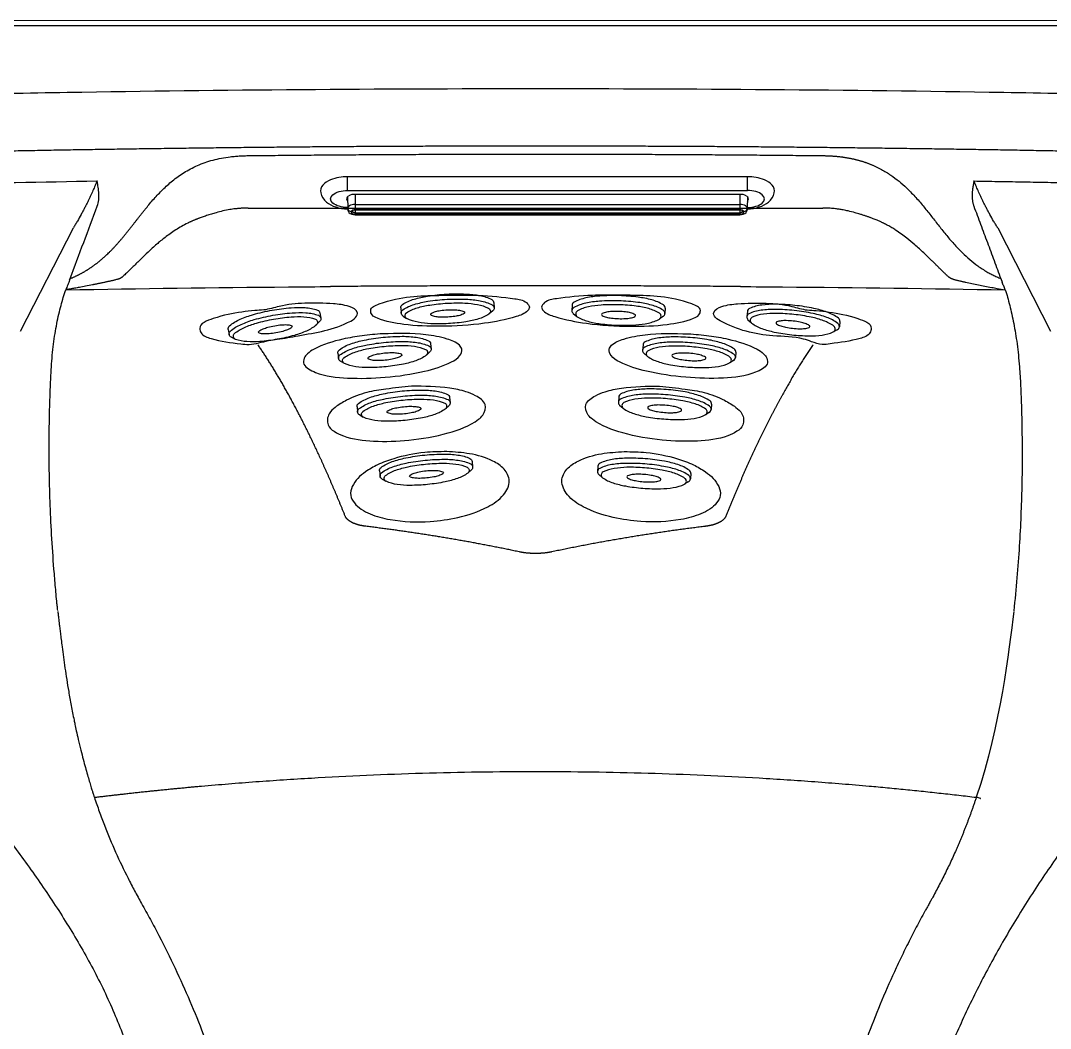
# Model space of a CAD drawing. Extents: x 528 to 612, y 788 to 934.
# Drawn here: x 559.87 to 580.48, y 869.18 to 889.34 of the extents above; entities that cross this region are included whole.
import ezdxf

# ---------------------------------------------------------------- set-up
doc = ezdxf.new("R2010")
doc.units = 0
doc.header["$MEASUREMENT"] = 0
for name, color, linetype in [('1', 4, 'Continuous'), ('DIM', 3, 'Continuous'), ('JET', 3, 'Continuous')]:
    doc.layers.add(name, color=color, linetype=linetype)

# ---------------------------------------------------------------- blocks, each defined once
blk = doc.blocks.new('MINI')
at = {"layer": '1', "color": 3}
for p, q in [((0.223, 0.931), (0.327, 0.931)), ((0.391, 0.895), (0.44, 0.828)), ((0.391, 0.895), (0.391, 0.895)), ((0.223, -0.932), (0.327, -0.932)), ((0.327, -0.932), (0.327, -0.932)), ((0.386, -0.902), (0.441, -0.828))]:
    blk.add_line(p, q, dxfattribs=at)
for points in [[(0.223, 0.931, 0.267867), (0.159, 0.895, 0.072378), (0.065, 0.659, 0.034036), (0.019, 0.384, 0.024706), (0, 0, 0.024706), (0.019, -0.384, 0.034036), (0.065, -0.659, 0.072378), (0.159, -0.895, 0.267867), (0.223, -0.932, 0.267867)], [(0.391, 0.895, 0.267867), (0.327, 0.931, 0.267867), (0.264, 0.895, 0.072378), (0.17, 0.659, 0.034036), (0.123, 0.384, 0.024706), (0.104, 0, 0.024706), (0.123, -0.384, 0.034036), (0.17, -0.659, 0.072378), (0.264, -0.895, 0.267867), (0.327, -0.932, 0.267867)], [(0.327, -0.932, 0.238458), (0.386, -0.902, 0.072378)]]:
    blk.add_lwpolyline(points, format="xyb", dxfattribs=at)
for points in [[(0.386, -0.855, 0.267867), (0.445, -0.822, 0.072378), (0.531, -0.605, 0.034036), (0.574, -0.352, 0.024706), (0.591, 0, 0.024706), (0.574, 0.352, 0.034036), (0.531, 0.605, 0.072378), (0.445, 0.822, 0.267867), (0.386, 0.855, 0.267867), (0.328, 0.822, 0.072378), (0.242, 0.605, 0.034036), (0.199, 0.352, 0.024706), (0.182, 0, 0.024706), (0.199, -0.352, 0.034036), (0.242, -0.605, 0.072378), (0.328, -0.822, 0.267867)], [(0.388, 0.343, 0.280852), (0.368, 0.331, 0.066452), (0.337, 0.244, 0.030521), (0.321, 0.143, 0.022038), (0.315, 0.003, 0.022038), (0.321, -0.137, 0.030521), (0.337, -0.238, 0.066452), (0.368, -0.325, 0.280852), (0.388, -0.337, 0.280852), (0.408, -0.325, 0.066452), (0.439, -0.238, 0.030521), (0.454, -0.137, 0.022038), (0.46, 0.003, 0.022038), (0.454, 0.143, 0.030521), (0.439, 0.244, 0.066452), (0.408, 0.331, 0.280852)]]:
    blk.add_lwpolyline(points, format="xyb", close=True, dxfattribs=at)
blk = doc.blocks.new('WATERFALL')
at = {"layer": '1'}
for p, q in [((4, 0), (-4, 0)), ((-4, -0.396), (-3.999, -0.638)), ((-3.85, -0.351), (3.85, -0.351)), ((4, -0.396), (3.999, -0.638)), ((-4, -0.632), (-3.999, -0.658)), ((4, -0.632), (3.999, -0.658))]:
    blk.add_line(p, q, dxfattribs=at)
at = {"layer": '1', "color": 3, "linetype": 'Continuous'}
for p, q in [((-4, -0.273), (-4, 0)), ((4, -0.273), (4, 0.001)), ((-4, -0.273), (4, -0.273)), ((3.85, -0.351), (3.85, -0.556)), ((-3.85, -0.556), (3.85, -0.556)), ((-3.85, -0.556), (-3.85, -0.758)), ((3.85, -0.556), (3.85, -0.758)), ((-3.925, -0.695), (-3.925, -0.711)), ((-3.9, -0.695), (-3.9, -0.679)), ((3.85, -0.658), (-3.85, -0.658)), ((-3.85, -0.663), (3.85, -0.663)), ((-3.85, -0.718), (3.85, -0.718)), ((-3.85, -0.748), (3.85, -0.748)), ((3.9, -0.695), (3.9, -0.679)), ((3.925, -0.695), (3.925, -0.711))]:
    blk.add_line(p, q, dxfattribs=at)
at = {"layer": '1', "color": 3}
blk.add_line((-3.85, -0.351), (-3.85, -0.556), dxfattribs=at)
at = {"layer": '1', "linetype": 'Continuous'}
blk.add_line((-3.85, -0.758), (3.85, -0.758), dxfattribs=at)
at = {"layer": '1'}
for centre, radius, start, end in [((-4.005, -0.96), 0.96, 89.7026, 110.5473), ((4.005, -0.96), 0.96, 69.4527, 90.2974), ((-4.38, -0.276), 0.162, 137.3529, 196.1624), ((-4.199, -0.443), 0.408, 110.5473, 137.3529), ((4.199, -0.443), 0.408, 42.6471, 69.4527), ((4.38, -0.276), 0.162, 343.8376, 42.6471), ((-4.219, -0.258), 0.323, 191.3089, 230.2531), ((-3.943, -0.453), 0.0809, 117.1348, 158.7066), ((-3.859, -0.606), 0.255, 87.9371, 118.1535), ((3.859, -0.606), 0.255, 61.8465, 92.0629), ((3.943, -0.453), 0.0809, 21.2934, 62.8652), ((4.219, -0.258), 0.323, 309.7469, 348.6911), ((-4.094, -0.107), 0.519, 230.3167, 253.2943), ((-4.004, 0.171), 0.811, 252.8804, 270.2955), ((-3.91, -0.443), 0.11, 169.5931, 190.5464), ((-3.958, -0.443), 0.0631, 198.2934, 228.5703), ((3.95, -0.633), 0.0493, 354.0691, 39.2593), ((3.958, -0.443), 0.0631, 311.4297, 341.7066), ((4.004, 0.171), 0.811, 269.7045, 287.1196), ((3.91, -0.443), 0.11, 349.4536, 10.4069), ((4.094, -0.107), 0.519, 286.7057, 309.6833), ((-3.917, -0.652), 0.0826, 185.5312, 225.4143), ((-3.858, -0.593), 0.166, 225.4143, 272.815), ((3.858, -0.593), 0.166, 267.185, 314.5857), ((3.917, -0.652), 0.0826, 314.5857, 354.4688)]:
    blk.add_arc(centre, radius, start, end, dxfattribs=at)
at = {"layer": '1', "color": 3, "linetype": 'Continuous'}
for centre, radius, start, end in [((-3.95, -0.633), 0.0493, 140.7407, 185.9309), ((-3.93, -0.649), 0.0751, 119.3743, 140.7407), ((-3.86, -0.775), 0.22, 87.5101, 119.3743), ((3.86, -0.775), 0.22, 60.6257, 92.4899), ((3.93, -0.649), 0.0751, 39.2593, 60.6257), ((-3.933, -0.626), 0.0679, 190.5036, 252.9656), ((-3.922, -0.59), 0.105, 252.9656, 268.2617), ((-3.893, -0.7), 0.0319, 125.8154, 171.1791), ((-3.906, -0.711), 0.0194, 179.0129, 218.493), ((-3.881, -0.691), 0.0512, 218.493, 247.8988), ((-3.872, -0.73), 0.0693, 108.3606, 125.8154), ((-3.883, -0.693), 0.0165, 186.2572, 229.3653), ((-3.851, -0.619), 0.13, 247.8988, 270.493), ((-3.876, -0.7), 0.0321, 119.8351, 135.4578), ((-3.861, -0.667), 0.0505, 229.3653, 264.7528), ((-3.847, -0.805), 0.148, 91.2486, 108.3606), ((-3.867, -0.717), 0.0511, 107.1562, 119.8351), ((-3.85, -0.77), 0.106, 89.5501, 107.1562), ((-3.814, -0.15), 0.57, 264.7528, 266.3621), ((-3.814, -0.15), 0.57, 264.7528, 266.3621), ((3.847, -0.805), 0.148, 71.6394, 88.7514), ((3.85, -0.77), 0.106, 72.8438, 90.4499), ((3.814, -0.15), 0.57, 273.6379, 275.2472), ((3.851, -0.619), 0.13, 269.507, 292.1012), ((3.861, -0.667), 0.0505, 275.2472, 310.6347), ((3.867, -0.717), 0.0511, 60.1649, 72.8438), ((3.876, -0.7), 0.0321, 44.5422, 60.1649), ((3.872, -0.73), 0.0693, 54.1846, 71.6394), ((3.883, -0.693), 0.0165, 310.6347, 353.7428), ((3.92, -0.673), 0.0225, 207.2341, 269.8666), ((3.881, -0.691), 0.0512, 292.1012, 321.507), ((3.893, -0.7), 0.0319, 8.8209, 54.1846), ((3.906, -0.711), 0.0194, 321.507, 0.9871), ((3.922, -0.59), 0.105, 271.7383, 287.0344), ((3.933, -0.626), 0.0679, 287.0344, 349.4964)]:
    blk.add_arc(centre, radius, start, end, dxfattribs=at)
at = {"layer": '1', "color": 3, "linetype": 'Continuous', "extrusion": (0, 0, -1)}
blk.add_ellipse((-4, -0.443), major_axis=(0.34, 0), ratio=0.499996, start_param=1.570796, end_param=4.712389, dxfattribs=at)
at = {"layer": '1', "color": 3, "linetype": 'Continuous'}
blk.add_ellipse((4, -0.443), major_axis=(-0.34, 0), ratio=0.499996, start_param=1.570796, end_param=4.712389, dxfattribs=at)
blk = doc.blocks.new('2018 FLASH')
at = {"layer": '1', "color": 6, "linetype": 'Continuous', "lineweight": 18}
blk.add_line((81.522, 84.42), (2.898, 84.42), dxfattribs=at)
at = {"layer": '1', "linetype": 'Continuous', "lineweight": 25}
for p, q in [((33.434, 81.212), (33.434, 81.21)), ((50.986, 81.21), (50.986, 81.212)), ((36.46, 80.67), (47.96, 80.67)), ((31.904, 78.205), (32.96, 80.277)), ((51.46, 80.277), (52.516, 78.205)), ((32.885, 79.228), (32.897, 79.259)), ((51.523, 79.259), (51.55, 79.188)), ((32.813, 79.035), (32.807, 79.035)), ((51.613, 79.035), (51.607, 79.035))]:
    blk.add_line(p, q, dxfattribs=at)
for points, knots in [([(2.894, 84.275), (2.951, 84.277), (2.954, 84.277), (2.96, 84.277), (2.97, 84.277), (2.992, 84.277), (3.037, 84.277), (3.126, 84.277), (3.305, 84.278), (3.663, 84.278), (4.379, 84.28), (5.81, 84.283), (7.037, 84.286), (9.491, 84.291), (11.127, 84.294), (16.035, 84.303), (19.307, 84.308), (25.851, 84.315), (29.122, 84.318), (35.666, 84.321), (42.21, 84.323), (48.754, 84.321), (55.298, 84.318), (58.569, 84.315), (65.113, 84.308), (68.385, 84.303), (74.929, 84.291), (78.201, 84.284), (81.526, 84.275)], [0, 0, 0, 0, 0.000122, 0.000122, 0.000244, 0.000488, 0.000977, 0.001953, 0.003906, 0.007812, 0.015625, 0.03125, 0.0625, 0.0625, 0.125, 0.125, 0.25, 0.25, 0.375, 0.375, 0.5, 0.625, 0.625, 0.75, 0.75, 0.875, 0.875, 1, 1, 1, 1]), ([(79.681, 81.835), (79.526, 81.845), (79.217, 81.866), (78.753, 81.896), (78.289, 81.926), (77.824, 81.955), (77.359, 81.984), (76.895, 82.013), (76.429, 82.041), (75.964, 82.069), (75.499, 82.096), (75.033, 82.123), (74.567, 82.15), (74.101, 82.176), (73.634, 82.202), (73.167, 82.227), (72.7, 82.252), (72.233, 82.277), (71.766, 82.302), (71.298, 82.325), (70.831, 82.349), (70.363, 82.372), (69.894, 82.395), (69.426, 82.417), (68.957, 82.439), (68.488, 82.461), (68.019, 82.482), (67.55, 82.503), (67.08, 82.524), (66.61, 82.544), (66.14, 82.563), (65.67, 82.583), (65.2, 82.602), (64.729, 82.62), (64.258, 82.638), (63.787, 82.656), (63.315, 82.673), (62.844, 82.69), (62.372, 82.707), (61.9, 82.723), (61.428, 82.739), (60.334, 82.775), (58.618, 82.827), (56.278, 82.888), (53.932, 82.939), (50.807, 82.996), (46.899, 83.042), (42.21, 83.061), (37.52, 83.042), (33.612, 82.996), (30.487, 82.939), (28.142, 82.888), (25.801, 82.827), (23.943, 82.77), (22.565, 82.725), (21.666, 82.694), (20.767, 82.661), (19.87, 82.627), (18.974, 82.592), (18.078, 82.555), (17.183, 82.517), (16.289, 82.477), (15.395, 82.436), (14.503, 82.394), (13.611, 82.35), (12.72, 82.305), (11.83, 82.259), (10.941, 82.211), (10.053, 82.161), (9.165, 82.11), (8.278, 82.058), (7.392, 82.005), (6.507, 81.95), (5.623, 81.893), (5.033, 81.855), (4.739, 81.835)], [0, 0, 0, 0, 0.006197, 0.012398, 0.0186, 0.024806, 0.031014, 0.037224, 0.043438, 0.049654, 0.055873, 0.062094, 0.068318, 0.074545, 0.080774, 0.087006, 0.093241, 0.099478, 0.105719, 0.111962, 0.118207, 0.124456, 0.130707, 0.13696, 0.143217, 0.149476, 0.155738, 0.162003, 0.16827, 0.174541, 0.180814, 0.18709, 0.193368, 0.199649, 0.205933, 0.21222, 0.21851, 0.224802, 0.231098, 0.237396, 0.243697, 0.25, 0.281157, 0.312375, 0.343656, 0.375, 0.437416, 0.5, 0.562583, 0.625, 0.656344, 0.687624, 0.718843, 0.75, 0.762004, 0.773999, 0.785983, 0.797957, 0.809921, 0.821875, 0.833819, 0.845753, 0.857677, 0.869591, 0.881495, 0.89339, 0.905274, 0.917149, 0.929014, 0.940869, 0.952714, 0.96455, 0.976376, 0.988193, 1, 1, 1, 1]), ([(18.638, 81.41), (18.785, 81.416), (19.079, 81.429), (19.519, 81.447), (19.96, 81.465), (20.401, 81.483), (20.841, 81.5), (21.282, 81.517), (21.722, 81.534), (22.163, 81.55), (22.604, 81.566), (23.044, 81.582), (23.485, 81.597), (23.925, 81.612), (24.366, 81.626), (24.807, 81.64), (25.247, 81.654), (25.688, 81.668), (26.128, 81.681), (26.569, 81.694), (27.01, 81.706), (27.45, 81.718), (27.891, 81.73), (28.331, 81.741), (28.772, 81.752), (29.213, 81.763), (29.653, 81.773), (30.094, 81.783), (30.534, 81.792), (30.975, 81.802), (31.415, 81.81), (31.856, 81.819), (32.297, 81.827), (32.737, 81.835), (33.178, 81.842), (33.618, 81.849), (34.059, 81.856), (34.5, 81.862), (34.94, 81.868), (35.381, 81.874), (35.821, 81.879), (36.262, 81.884), (36.703, 81.889), (37.143, 81.893), (37.584, 81.897), (38.024, 81.901), (38.465, 81.904), (38.906, 81.907), (39.346, 81.909), (39.787, 81.911), (40.227, 81.913), (40.668, 81.914), (41.109, 81.916), (41.549, 81.916), (41.99, 81.917), (42.43, 81.917), (42.871, 81.916), (43.311, 81.916), (43.752, 81.914), (44.193, 81.913), (44.633, 81.911), (45.074, 81.909), (45.514, 81.907), (45.955, 81.904), (46.396, 81.901), (46.836, 81.897), (47.277, 81.893), (47.717, 81.889), (48.158, 81.884), (48.599, 81.879), (49.039, 81.874), (49.48, 81.868), (49.92, 81.862), (50.361, 81.856), (50.802, 81.849), (51.242, 81.842), (51.683, 81.835), (52.123, 81.827), (52.564, 81.819), (53.005, 81.81), (53.445, 81.802), (53.886, 81.792), (54.326, 81.783), (54.767, 81.773), (55.207, 81.763), (55.648, 81.752), (56.089, 81.741), (56.529, 81.73), (56.97, 81.718), (57.41, 81.706), (57.851, 81.694), (58.292, 81.681), (58.732, 81.668), (59.173, 81.654), (59.613, 81.64), (60.054, 81.626), (60.495, 81.612), (60.935, 81.597), (61.376, 81.582), (61.816, 81.566), (62.257, 81.55), (62.698, 81.534), (63.138, 81.517), (63.579, 81.5), (64.019, 81.483), (64.46, 81.465), (64.901, 81.447), (65.341, 81.429), (65.635, 81.416), (65.782, 81.41)], [0, 0, 0, 0, 0.009351, 0.018702, 0.028053, 0.037404, 0.046754, 0.056104, 0.065453, 0.074803, 0.084152, 0.0935, 0.102849, 0.112197, 0.121545, 0.130893, 0.14024, 0.149588, 0.158935, 0.168281, 0.177628, 0.186975, 0.196321, 0.205667, 0.215013, 0.224358, 0.233704, 0.243049, 0.252394, 0.261739, 0.271084, 0.280428, 0.289773, 0.299117, 0.308462, 0.317806, 0.32715, 0.336494, 0.345837, 0.355181, 0.364525, 0.373868, 0.383212, 0.392555, 0.401898, 0.411241, 0.420585, 0.429928, 0.439271, 0.448614, 0.457957, 0.4673, 0.476643, 0.485986, 0.495329, 0.504671, 0.514014, 0.523357, 0.5327, 0.542043, 0.551386, 0.560729, 0.570072, 0.579415, 0.588759, 0.598102, 0.607445, 0.616788, 0.626132, 0.635475, 0.644819, 0.654163, 0.663506, 0.67285, 0.682194, 0.691538, 0.700883, 0.710227, 0.719572, 0.728916, 0.738261, 0.747606, 0.756951, 0.766296, 0.775642, 0.784987, 0.794333, 0.803679, 0.813025, 0.822372, 0.831719, 0.841065, 0.850412, 0.85976, 0.869107, 0.878455, 0.887803, 0.897151, 0.9065, 0.915848, 0.925197, 0.934547, 0.943896, 0.953246, 0.962596, 0.971947, 0.981298, 0.990649, 1, 1, 1, 1]), ([(33.682, 79.789), (33.689, 79.796), (33.703, 79.81), (33.724, 79.831), (33.745, 79.852), (33.765, 79.874), (33.785, 79.895), (33.805, 79.917), (33.825, 79.938), (33.844, 79.96), (33.863, 79.982), (33.882, 80.003), (33.901, 80.025), (33.92, 80.047), (33.938, 80.069), (33.957, 80.091), (33.975, 80.113), (33.993, 80.135), (34.011, 80.157), (34.029, 80.179), (34.047, 80.201), (34.065, 80.223), (34.082, 80.246), (34.1, 80.268), (34.117, 80.29), (34.135, 80.312), (34.152, 80.334), (34.169, 80.356), (34.187, 80.379), (34.204, 80.401), (34.222, 80.423), (34.239, 80.445), (34.256, 80.468), (34.274, 80.49), (34.291, 80.512), (34.309, 80.534), (34.326, 80.556), (34.344, 80.579), (34.361, 80.601), (34.379, 80.623), (34.397, 80.645), (34.46, 80.723), (34.572, 80.856), (34.745, 81.041), (34.941, 81.218), (35.131, 81.356), (35.303, 81.455), (35.443, 81.523), (35.593, 81.582), (35.754, 81.632), (35.923, 81.671), (36.057, 81.692), (36.151, 81.702), (36.202, 81.707), (36.253, 81.711), (36.305, 81.715), (36.356, 81.717), (36.408, 81.718), (36.443, 81.719), (36.46, 81.719)], [0, 0, 0, 0, 0.0092, 0.0184, 0.027601, 0.036802, 0.046002, 0.055202, 0.064401, 0.073599, 0.082797, 0.091994, 0.101192, 0.110389, 0.119586, 0.128784, 0.137982, 0.147179, 0.156377, 0.165575, 0.174773, 0.183971, 0.193169, 0.202366, 0.211563, 0.22076, 0.229955, 0.239151, 0.248346, 0.257541, 0.266736, 0.27593, 0.285125, 0.29432, 0.303515, 0.312711, 0.321907, 0.331104, 0.340301, 0.349499, 0.358698, 0.367899, 0.446975, 0.525986, 0.604961, 0.683971, 0.723501, 0.762996, 0.802479, 0.841956, 0.881462, 0.920968, 0.932253, 0.943536, 0.954821, 0.966109, 0.977402, 0.988699, 1, 1, 1, 1]), ([(47.96, 81.719), (47.969, 81.719), (47.987, 81.719), (48.014, 81.718), (48.042, 81.718), (48.069, 81.717), (48.096, 81.715), (48.123, 81.714), (48.15, 81.712), (48.177, 81.711), (48.204, 81.708), (48.231, 81.706), (48.258, 81.703), (48.284, 81.701), (48.311, 81.698), (48.338, 81.694), (48.364, 81.691), (48.391, 81.687), (48.417, 81.683), (48.443, 81.678), (48.469, 81.674), (48.495, 81.669), (48.521, 81.664), (48.547, 81.658), (48.572, 81.653), (48.598, 81.647), (48.623, 81.641), (48.648, 81.634), (48.673, 81.628), (48.697, 81.621), (48.722, 81.614), (48.746, 81.606), (48.77, 81.599), (48.793, 81.591), (48.817, 81.583), (48.84, 81.575), (48.863, 81.566), (48.886, 81.558), (48.909, 81.549), (48.931, 81.54), (48.953, 81.53), (49.041, 81.493), (49.185, 81.419), (49.366, 81.301), (49.527, 81.174), (49.688, 81.025), (49.848, 80.856), (50.006, 80.667), (50.157, 80.477), (50.305, 80.286), (50.458, 80.095), (50.606, 79.924), (50.754, 79.771), (50.899, 79.638), (51.06, 79.511), (51.193, 79.425), (51.283, 79.374), (51.321, 79.353), (51.36, 79.333), (51.4, 79.314), (51.44, 79.295), (51.481, 79.277), (51.509, 79.265), (51.523, 79.259)], [0, 0, 0, 0, 0.004695, 0.009388, 0.01408, 0.01877, 0.023458, 0.028144, 0.03283, 0.037514, 0.042197, 0.04688, 0.051563, 0.056246, 0.060931, 0.065617, 0.070305, 0.074994, 0.079685, 0.084376, 0.089068, 0.09376, 0.098453, 0.103145, 0.107837, 0.112529, 0.11722, 0.121909, 0.126598, 0.131286, 0.135973, 0.14066, 0.145347, 0.150033, 0.154719, 0.159406, 0.164093, 0.168779, 0.173466, 0.178153, 0.18284, 0.187527, 0.234371, 0.28123, 0.328084, 0.374945, 0.437467, 0.500025, 0.562514, 0.624977, 0.687475, 0.749994, 0.79691, 0.843798, 0.89064, 0.937483, 0.94642, 0.95536, 0.9643, 0.973237, 0.982168, 0.99109, 1, 1, 1, 1]), ([(20.163, 80.834), (21.258, 80.88), (23.473, 80.968), (26.808, 81.072), (30.137, 81.152), (32.346, 81.194), (33.434, 81.212)], [0.0055376, 0.0055376, 0.0055376, 0.0055376, 0.25, 0.5, 0.75, 0.9928127, 0.9928127, 0.9928127, 0.9928127]), ([(33.434, 81.212), (33.422, 81.182), (33.409, 81.151), (33.382, 81.087), (33.368, 81.054), (33.338, 80.985), (33.322, 80.949), (33.296, 80.894), (33.287, 80.875), (33.268, 80.836), (33.259, 80.817), (33.239, 80.777), (33.229, 80.756), (33.208, 80.715), (33.197, 80.695), (33.175, 80.652), (33.164, 80.631), (33.141, 80.588), (33.129, 80.566), (33.092, 80.5), (33.067, 80.456), (33.028, 80.389), (33.015, 80.367), (32.988, 80.322), (32.974, 80.3), (32.96, 80.277)], [0, 0, 0, 0, 0.125, 0.125, 0.25, 0.25, 0.375, 0.375, 0.4375, 0.4375, 0.5, 0.5, 0.5625, 0.5625, 0.625, 0.625, 0.6875, 0.6875, 0.75, 0.75, 0.875, 0.875, 0.9375, 0.9375, 1, 1, 1, 1]), ([(33.438, 80.708), (33.453, 80.75), (33.462, 80.791), (33.472, 80.875), (33.472, 80.917), (33.469, 81.001), (33.464, 81.043), (33.454, 81.106), (33.451, 81.127), (33.445, 81.158), (33.443, 81.169), (33.44, 81.184), (33.439, 81.189), (33.437, 81.197), (33.436, 81.2), (33.435, 81.204), (33.435, 81.205), (33.435, 81.207), (33.435, 81.208), (33.434, 81.209), (33.434, 81.21), (33.434, 81.21)], [0, 0, 0, 0, 0.25, 0.25, 0.5, 0.5, 0.75, 0.75, 0.875, 0.875, 0.9375, 0.9375, 0.96875, 0.96875, 0.984375, 0.984375, 0.992187, 0.992187, 0.996094, 0.996094, 1, 1, 1, 1]), ([(50.986, 81.21), (50.986, 81.21), (50.985, 81.208), (50.985, 81.206), (50.984, 81.204), (50.984, 81.202), (50.984, 81.2), (50.983, 81.198), (50.983, 81.196), (50.982, 81.194), (50.982, 81.192), (50.981, 81.189), (50.981, 81.187), (50.981, 81.185), (50.98, 81.183), (50.98, 81.181), (50.978, 81.173), (50.975, 81.158), (50.971, 81.137), (50.964, 81.097), (50.955, 81.038), (50.95, 80.977), (50.949, 80.934), (50.948, 80.909), (50.949, 80.883), (50.95, 80.858), (50.953, 80.833), (50.956, 80.808), (50.961, 80.783), (50.966, 80.758), (50.974, 80.733), (50.979, 80.716), (50.982, 80.708)], [0, 0, 0, 0, 0.004188, 0.008362, 0.012539, 0.016717, 0.020892, 0.025066, 0.02924, 0.033413, 0.037587, 0.041761, 0.045935, 0.050109, 0.054284, 0.058458, 0.062632, 0.10438, 0.146126, 0.187868, 0.344398, 0.500749, 0.550674, 0.600543, 0.650372, 0.700174, 0.749969, 0.799781, 0.849641, 0.899594, 0.949692, 1, 1, 1, 1]), ([(50.986, 81.212), (51.144, 81.209), (51.46, 81.204), (51.933, 81.195), (52.406, 81.187), (52.879, 81.178), (53.353, 81.169), (53.826, 81.159), (54.299, 81.149), (54.772, 81.138), (55.246, 81.128), (55.719, 81.117), (56.192, 81.105), (56.665, 81.093), (57.139, 81.081), (57.638, 81.067), (58.181, 81.052), (58.78, 81.034), (59.426, 81.014), (60.118, 80.992), (60.857, 80.966), (61.641, 80.938), (62.472, 80.907), (63.349, 80.872), (63.949, 80.847), (64.257, 80.834)], [0, 0, 0, 0, 0.035654, 0.071309, 0.106963, 0.142618, 0.178272, 0.213927, 0.249581, 0.285236, 0.320891, 0.356545, 0.3922, 0.427855, 0.46351, 0.499165, 0.540859, 0.586041, 0.634713, 0.686873, 0.742521, 0.801658, 0.864284, 0.930398, 1, 1, 1, 1]), ([(51.46, 80.277), (51.458, 80.28), (51.456, 80.283), (51.453, 80.288), (51.448, 80.297), (51.436, 80.317), (51.425, 80.334), (51.405, 80.367), (51.392, 80.389), (51.353, 80.456), (51.328, 80.5), (51.291, 80.566), (51.279, 80.588), (51.256, 80.631), (51.245, 80.652), (51.223, 80.695), (51.212, 80.715), (51.191, 80.756), (51.181, 80.777), (51.161, 80.817), (51.152, 80.836), (51.133, 80.875), (51.124, 80.894), (51.098, 80.949), (51.082, 80.985), (51.052, 81.054), (51.038, 81.087), (51.017, 81.135), (51.011, 81.151), (51.001, 81.174), (50.997, 81.185), (50.992, 81.197), (50.989, 81.204), (50.988, 81.208), (50.986, 81.212)], [0, 0, 0, 0, 0.007813, 0.007813, 0.015625, 0.03125, 0.0625, 0.0625, 0.125, 0.125, 0.25, 0.25, 0.3125, 0.3125, 0.375, 0.375, 0.4375, 0.4375, 0.5, 0.5, 0.5625, 0.5625, 0.625, 0.625, 0.75, 0.75, 0.875, 0.875, 0.9375, 0.9375, 0.96875, 0.984375, 0.984375, 1, 1, 1, 1]), ([(36.46, 80.67), (36.452, 80.67), (36.435, 80.67), (36.41, 80.669), (36.385, 80.669), (36.359, 80.668), (36.334, 80.666), (36.308, 80.665), (36.282, 80.663), (36.255, 80.661), (36.229, 80.658), (36.175, 80.652), (36.081, 80.639), (35.951, 80.614), (35.829, 80.582), (35.737, 80.555), (35.674, 80.535), (35.627, 80.519), (35.582, 80.504), (35.539, 80.489), (35.512, 80.479), (35.498, 80.475)], [0, 0, 0, 0, 0.023958, 0.048158, 0.072597, 0.097275, 0.122188, 0.147337, 0.172718, 0.198334, 0.224182, 0.250265, 0.357828, 0.499905, 0.643662, 0.741918, 0.79767, 0.851305, 0.902879, 0.952434, 1, 1, 1, 1]), ([(48.922, 80.475), (48.914, 80.477), (48.898, 80.483), (48.873, 80.492), (48.847, 80.501), (48.82, 80.51), (48.793, 80.52), (48.764, 80.529), (48.734, 80.539), (48.682, 80.555), (48.594, 80.582), (48.483, 80.61), (48.374, 80.632), (48.291, 80.646), (48.222, 80.655), (48.164, 80.661), (48.111, 80.665), (48.059, 80.668), (48.009, 80.67), (47.976, 80.67), (47.96, 80.67)], [0, 0, 0, 0, 0.028315, 0.057456, 0.087428, 0.11824, 0.149899, 0.182415, 0.215802, 0.250075, 0.354101, 0.500048, 0.600044, 0.683565, 0.749939, 0.802972, 0.854536, 0.904596, 0.953103, 1, 1, 1, 1]), ([(50.982, 80.708), (51.028, 80.587), (51.118, 80.345), (51.253, 79.983), (51.389, 79.62), (51.478, 79.379), (51.523, 79.259)], [0, 0, 0, 0, 0.25, 0.5, 0.75, 1, 1, 1, 1]), ([(35.498, 80.475), (35.491, 80.472), (35.477, 80.467), (35.456, 80.459), (35.435, 80.451), (35.415, 80.443), (35.395, 80.435), (35.375, 80.427), (35.356, 80.419), (35.337, 80.41), (35.319, 80.402), (35.301, 80.394), (35.283, 80.385), (35.266, 80.377), (35.211, 80.351), (35.123, 80.304), (35.005, 80.232), (34.896, 80.158), (34.796, 80.084), (34.708, 80.014), (34.593, 79.917), (34.46, 79.795), (34.33, 79.67), (34.232, 79.573), (34.159, 79.501), (34.089, 79.433), (34.022, 79.368), (33.978, 79.327), (33.957, 79.306)], [0, 0, 0, 0, 0.009414, 0.018742, 0.027984, 0.037144, 0.04622, 0.055215, 0.064129, 0.072961, 0.081714, 0.090386, 0.098978, 0.107491, 0.115924, 0.179808, 0.244405, 0.312122, 0.37554, 0.434387, 0.488429, 0.615537, 0.728421, 0.788616, 0.845795, 0.90004, 0.951421, 1, 1, 1, 1]), ([(50.463, 79.306), (50.448, 79.32), (50.418, 79.348), (50.374, 79.391), (50.327, 79.436), (50.28, 79.482), (50.231, 79.531), (50.181, 79.58), (50.097, 79.662), (49.974, 79.782), (49.814, 79.93), (49.63, 80.082), (49.474, 80.195), (49.341, 80.277), (49.26, 80.324), (49.197, 80.356), (49.154, 80.377), (49.132, 80.388), (49.106, 80.4), (49.077, 80.413), (49.044, 80.427), (49.007, 80.442), (48.966, 80.458), (48.937, 80.469), (48.922, 80.475)], [0, 0, 0, 0, 0.033188, 0.067604, 0.103264, 0.140187, 0.178391, 0.217899, 0.258733, 0.374035, 0.504682, 0.614479, 0.752097, 0.795907, 0.839383, 0.882547, 0.891905, 0.902794, 0.915209, 0.929143, 0.944591, 0.961549, 0.980018, 1, 1, 1, 1]), ([(32.897, 79.259), (32.904, 79.262), (32.919, 79.268), (32.941, 79.277), (32.962, 79.287), (32.984, 79.297), (33.005, 79.307), (33.026, 79.317), (33.047, 79.327), (33.068, 79.337), (33.088, 79.348), (33.108, 79.358), (33.128, 79.369), (33.148, 79.38), (33.168, 79.391), (33.187, 79.402), (33.206, 79.414), (33.225, 79.425), (33.243, 79.436), (33.262, 79.448), (33.28, 79.46), (33.298, 79.472), (33.316, 79.484), (33.333, 79.496), (33.35, 79.508), (33.368, 79.52), (33.385, 79.533), (33.401, 79.545), (33.418, 79.558), (33.434, 79.57), (33.45, 79.583), (33.466, 79.596), (33.482, 79.609), (33.498, 79.621), (33.513, 79.634), (33.529, 79.647), (33.544, 79.66), (33.559, 79.674), (33.574, 79.687), (33.588, 79.7), (33.603, 79.713), (33.623, 79.732), (33.65, 79.758), (33.671, 79.778), (33.682, 79.789)], [0, 0, 0, 0, 0.0224316, 0.0448585, 0.0672817, 0.0897021, 0.1121202, 0.134537, 0.1569527, 0.179368, 0.2017833, 0.2241987, 0.2466146, 0.269031, 0.291448, 0.3138656, 0.3362843, 0.3587045, 0.3811269, 0.4035514, 0.4259782, 0.448407, 0.4708374, 0.493269, 0.515701, 0.5381325, 0.5605624, 0.5829896, 0.6054127, 0.6278312, 0.6502461, 0.6726583, 0.6950688, 0.7174783, 0.7398875, 0.7622969, 0.784707, 0.8071181, 0.8295307, 0.8519447, 0.8743603, 0.8967776, 0.9483844, 1, 1, 1, 1]), ([(33.85, 79.245), (33.84, 79.243), (33.821, 79.238), (33.792, 79.231), (33.763, 79.224), (33.734, 79.217), (33.705, 79.211), (33.677, 79.204), (33.649, 79.198), (33.621, 79.192), (33.594, 79.186), (33.567, 79.18), (33.54, 79.174), (33.514, 79.169), (33.488, 79.163), (33.463, 79.158), (33.438, 79.153), (33.414, 79.148), (33.39, 79.143), (33.366, 79.139), (33.305, 79.127), (33.211, 79.109), (33.091, 79.086), (32.987, 79.067), (32.896, 79.05), (32.836, 79.04), (32.807, 79.035)], [0, 0, 0, 0, 0.0333719, 0.0660515, 0.0980457, 0.1293611, 0.1600037, 0.1899789, 0.219291, 0.2479436, 0.27594, 0.3032826, 0.3299735, 0.356014, 0.3814052, 0.4061474, 0.4302402, 0.4536829, 0.476474, 0.4986117, 0.5200937, 0.6481281, 0.7591303, 0.8432052, 0.9235269, 1, 1, 1, 1]), ([(33.957, 79.306), (33.955, 79.304), (33.949, 79.299), (33.941, 79.292), (33.933, 79.286), (33.925, 79.28), (33.917, 79.275), (33.909, 79.269), (33.901, 79.265), (33.892, 79.261), (33.884, 79.257), (33.876, 79.253), (33.867, 79.25), (33.859, 79.247), (33.853, 79.246), (33.85, 79.245)], [0, 0, 0, 0, 0.078109, 0.155832, 0.233222, 0.310333, 0.387218, 0.463927, 0.540511, 0.617019, 0.693497, 0.769991, 0.846546, 0.923202, 1, 1, 1, 1]), ([(50.57, 79.245), (50.567, 79.246), (50.562, 79.247), (50.553, 79.25), (50.544, 79.253), (50.536, 79.257), (50.528, 79.261), (50.519, 79.265), (50.511, 79.269), (50.503, 79.275), (50.495, 79.28), (50.487, 79.286), (50.479, 79.292), (50.471, 79.299), (50.465, 79.304), (50.463, 79.306)], [0, 0, 0, 0, 0.076671, 0.153224, 0.229696, 0.30613, 0.38257, 0.459059, 0.535646, 0.612378, 0.689306, 0.766479, 0.843951, 0.921773, 1, 1, 1, 1]), ([(50.57, 79.245), (50.579, 79.243), (50.597, 79.238), (50.624, 79.232), (50.651, 79.225), (50.679, 79.219), (50.707, 79.212), (50.735, 79.206), (50.764, 79.199), (50.793, 79.193), (50.852, 79.18), (50.945, 79.16), (51.072, 79.135), (51.204, 79.11), (51.33, 79.086), (51.468, 79.061), (51.56, 79.044), (51.613, 79.035)], [0, 0, 0, 0, 0.0304304, 0.0607834, 0.0910609, 0.1212652, 0.1513984, 0.1814628, 0.2114605, 0.2413937, 0.2712647, 0.3937992, 0.5201037, 0.6337214, 0.7591363, 0.8590174, 1, 1, 1, 1]), ([(32.52, 77.492), (32.525, 77.572), (32.531, 77.65), (32.546, 77.802), (32.554, 77.876), (32.582, 78.093), (32.604, 78.23), (32.654, 78.488), (32.683, 78.609), (32.743, 78.834), (32.774, 78.938), (32.807, 79.035)], [0, 0, 0, 0, 0.125, 0.125, 0.25, 0.25, 0.5, 0.5, 0.75, 0.75, 1, 1, 1, 1]), ([(32.813, 79.035), (34.297, 79.06), (36.062, 79.083), (37.827, 79.098), (38.109, 79.1)], [0.0250203, 0.0250203, 0.0250203, 0.0250203, 0.25, 0.2927004, 0.2927004, 0.2927004, 0.2927004]), ([(46.311, 79.1), (46.15, 79.101), (45.829, 79.104), (45.346, 79.107), (44.864, 79.109), (44.381, 79.111), (43.899, 79.113), (43.416, 79.114), (42.934, 79.115), (42.451, 79.116), (41.969, 79.116), (41.486, 79.115), (41.004, 79.114), (40.521, 79.113), (40.039, 79.111), (39.556, 79.109), (39.074, 79.107), (38.591, 79.104), (38.27, 79.101), (38.109, 79.1)], [0, 0, 0, 0, 0.0588268, 0.1176529, 0.1764784, 0.2353034, 0.2941279, 0.352952, 0.4117756, 0.4705989, 0.5294219, 0.5882446, 0.6470671, 0.7058894, 0.7647116, 0.8235337, 0.8823558, 0.9411779, 1, 1, 1, 1]), ([(46.311, 79.1), (46.593, 79.098), (48.358, 79.083), (50.123, 79.06), (51.607, 79.035)], [0.7072946, 0.7072946, 0.7072946, 0.7072946, 0.75, 0.9749797, 0.9749797, 0.9749797, 0.9749797]), ([(51.613, 79.035), (51.644, 78.939), (51.673, 78.834), (51.73, 78.61), (51.757, 78.489), (51.806, 78.232), (51.829, 78.096), (51.867, 77.807), (51.883, 77.656), (51.896, 77.496)], [0, 0, 0, 0, 0.25, 0.25, 0.5, 0.5, 0.75, 0.75, 1, 1, 1, 1]), ([(38.401, 74.507), (38.393, 74.526), (38.378, 74.565), (38.355, 74.622), (38.331, 74.679), (38.308, 74.736), (38.285, 74.792), (38.262, 74.848), (38.238, 74.904), (38.215, 74.959), (38.192, 75.014), (38.169, 75.069), (38.145, 75.123), (38.122, 75.177), (38.099, 75.231), (38.076, 75.285), (38.052, 75.338), (38.029, 75.391), (38.006, 75.443), (37.982, 75.495), (37.959, 75.547), (37.936, 75.599), (37.913, 75.65), (37.889, 75.701), (37.866, 75.751), (37.843, 75.801), (37.819, 75.851), (37.796, 75.901), (37.773, 75.95), (37.749, 75.999), (37.726, 76.048), (37.703, 76.096), (37.679, 76.144), (37.656, 76.192), (37.633, 76.239), (37.609, 76.286), (37.586, 76.333), (37.563, 76.379), (37.539, 76.425), (37.516, 76.471), (37.493, 76.516), (37.469, 76.561), (37.446, 76.606), (37.423, 76.651), (37.399, 76.695), (37.376, 76.738), (37.353, 76.782), (37.329, 76.825), (37.306, 76.868), (37.283, 76.91), (37.259, 76.953), (37.236, 76.994), (37.213, 77.036), (37.189, 77.077), (37.166, 77.118), (37.143, 77.159), (37.119, 77.199), (37.096, 77.239), (37.073, 77.279), (37.049, 77.318), (37.026, 77.357), (37.003, 77.395), (36.979, 77.434), (36.956, 77.472), (36.933, 77.51), (36.909, 77.547), (36.886, 77.584), (36.863, 77.621), (36.839, 77.657), (36.816, 77.693), (36.793, 77.729), (36.769, 77.765), (36.746, 77.8), (36.723, 77.835), (36.7, 77.869), (36.676, 77.903), (36.661, 77.926), (36.653, 77.937)], [0, 0, 0, 0, 0.013333, 0.026667, 0.04, 0.053333, 0.066666, 0.079999, 0.093333, 0.106666, 0.119999, 0.133332, 0.146665, 0.159998, 0.173331, 0.186664, 0.199997, 0.21333, 0.226663, 0.239996, 0.253329, 0.266662, 0.279995, 0.293328, 0.306661, 0.319994, 0.333327, 0.34666, 0.359994, 0.373327, 0.38666, 0.399993, 0.413326, 0.426659, 0.439992, 0.453326, 0.466659, 0.479992, 0.493325, 0.506659, 0.519992, 0.533325, 0.546659, 0.559992, 0.573325, 0.586659, 0.599992, 0.613326, 0.626659, 0.639993, 0.653326, 0.66666, 0.679993, 0.693327, 0.70666, 0.719994, 0.733327, 0.746661, 0.759994, 0.773328, 0.786662, 0.799995, 0.813329, 0.826663, 0.839996, 0.85333, 0.866664, 0.879997, 0.893331, 0.906664, 0.919998, 0.933332, 0.946665, 0.959999, 0.973333, 0.986666, 1, 1, 1, 1]), ([(47.767, 77.937), (47.759, 77.924), (47.741, 77.899), (47.714, 77.86), (47.688, 77.82), (47.661, 77.781), (47.635, 77.74), (47.608, 77.7), (47.582, 77.659), (47.556, 77.617), (47.529, 77.576), (47.503, 77.533), (47.476, 77.491), (47.45, 77.448), (47.423, 77.404), (47.396, 77.36), (47.37, 77.316), (47.343, 77.271), (47.317, 77.226), (47.29, 77.18), (47.264, 77.134), (47.237, 77.088), (47.211, 77.041), (47.184, 76.994), (47.158, 76.947), (47.131, 76.898), (47.105, 76.85), (47.078, 76.801), (47.052, 76.752), (47.025, 76.702), (46.999, 76.652), (46.972, 76.602), (46.946, 76.551), (46.919, 76.499), (46.893, 76.448), (46.866, 76.395), (46.839, 76.343), (46.813, 76.29), (46.786, 76.236), (46.76, 76.182), (46.733, 76.128), (46.707, 76.073), (46.68, 76.018), (46.654, 75.963), (46.627, 75.907), (46.601, 75.851), (46.574, 75.794), (46.548, 75.737), (46.521, 75.679), (46.495, 75.621), (46.468, 75.563), (46.442, 75.504), (46.415, 75.445), (46.389, 75.385), (46.362, 75.325), (46.336, 75.264), (46.31, 75.203), (46.283, 75.142), (46.257, 75.08), (46.23, 75.018), (46.204, 74.956), (46.177, 74.893), (46.151, 74.829), (46.125, 74.765), (46.098, 74.701), (46.072, 74.636), (46.045, 74.571), (46.028, 74.528), (46.019, 74.506)], [0, 0, 0, 0, 0.0151518, 0.0303037, 0.0454556, 0.0606074, 0.0757593, 0.0909112, 0.1060631, 0.121215, 0.1363669, 0.1515188, 0.1666706, 0.1818225, 0.1969744, 0.2121262, 0.227278, 0.2424299, 0.2575817, 0.2727335, 0.2878852, 0.303037, 0.3181887, 0.3333404, 0.3484921, 0.3636438, 0.3787955, 0.3939471, 0.4090987, 0.4242503, 0.4394019, 0.4545535, 0.469705, 0.4848565, 0.500008, 0.5151594, 0.5303109, 0.5454623, 0.5606136, 0.575765, 0.5909163, 0.6060676, 0.6212189, 0.6363702, 0.6515214, 0.6666727, 0.6818239, 0.6969751, 0.7121262, 0.7272774, 0.7424286, 0.7575797, 0.7727309, 0.7878821, 0.8030332, 0.8181844, 0.8333355, 0.8484867, 0.8636379, 0.8787892, 0.8939404, 0.9090917, 0.924243, 0.9393943, 0.9545457, 0.9696971, 0.9848485, 1, 1, 1, 1]), ([(32.647, 72.622), (32.644, 72.653), (32.64, 72.684), (32.634, 72.746), (32.631, 72.777), (32.622, 72.87), (32.616, 72.931), (32.6, 73.114), (32.589, 73.235), (32.56, 73.593), (32.544, 73.826), (32.516, 74.281), (32.506, 74.504), (32.489, 74.936), (32.483, 75.147), (32.476, 75.555), (32.475, 75.754), (32.476, 76.137), (32.478, 76.322), (32.486, 76.68), (32.491, 76.852), (32.499, 77.058), (32.5, 77.099), (32.504, 77.18), (32.506, 77.22), (32.512, 77.339), (32.515, 77.416), (32.52, 77.492)], [0, 0, 0, 0, 0.015625, 0.015625, 0.03125, 0.03125, 0.0625, 0.0625, 0.125, 0.125, 0.25, 0.25, 0.375, 0.375, 0.5, 0.5, 0.625, 0.625, 0.75, 0.75, 0.875, 0.875, 0.90625, 0.90625, 0.9375, 0.9375, 1, 1, 1, 1]), ([(51.919, 77.117), (51.923, 77.044), (51.926, 76.969), (51.931, 76.817), (51.934, 76.739), (51.938, 76.582), (51.94, 76.502), (51.944, 76.339), (51.945, 76.256), (51.951, 75.835), (51.951, 75.477), (51.934, 74.721), (51.918, 74.324), (51.88, 73.7), (51.864, 73.488), (51.828, 73.055), (51.806, 72.834), (51.782, 72.61)], [0, 0, 0, 0, 0.0625, 0.0625, 0.125, 0.125, 0.1875, 0.1875, 0.25, 0.25, 0.5, 0.5, 0.75, 0.75, 0.875, 0.875, 1, 1, 1, 1]), ([(38.815, 74.304), (38.811, 74.305), (38.801, 74.306), (38.787, 74.308), (38.774, 74.31), (38.76, 74.312), (38.747, 74.315), (38.734, 74.317), (38.721, 74.32), (38.708, 74.322), (38.695, 74.325), (38.683, 74.328), (38.67, 74.332), (38.658, 74.335), (38.647, 74.338), (38.635, 74.342), (38.624, 74.345), (38.612, 74.349), (38.601, 74.353), (38.591, 74.357), (38.58, 74.361), (38.57, 74.365), (38.56, 74.369), (38.55, 74.374), (38.541, 74.378), (38.531, 74.383), (38.522, 74.388), (38.514, 74.393), (38.505, 74.398), (38.497, 74.403), (38.489, 74.408), (38.482, 74.413), (38.474, 74.418), (38.467, 74.424), (38.461, 74.429), (38.454, 74.435), (38.448, 74.44), (38.442, 74.446), (38.437, 74.452), (38.432, 74.458), (38.427, 74.464), (38.422, 74.47), (38.418, 74.476), (38.414, 74.482), (38.41, 74.488), (38.407, 74.494), (38.404, 74.501), (38.402, 74.505), (38.401, 74.507)], [0, 0, 0, 0, 0.021734, 0.043467, 0.065201, 0.086936, 0.108672, 0.130409, 0.152147, 0.173887, 0.195628, 0.21737, 0.239112, 0.260855, 0.282598, 0.304341, 0.326084, 0.347826, 0.369568, 0.391308, 0.413048, 0.434786, 0.456523, 0.47826, 0.499995, 0.521731, 0.543466, 0.565202, 0.586939, 0.608677, 0.630416, 0.652156, 0.673897, 0.695639, 0.717382, 0.739125, 0.760868, 0.782611, 0.804354, 0.826096, 0.847838, 0.869578, 0.891318, 0.913056, 0.934793, 0.956529, 0.978265, 1, 1, 1, 1]), ([(46.019, 74.506), (46.018, 74.504), (46.016, 74.499), (46.013, 74.493), (46.01, 74.487), (46.006, 74.481), (46.002, 74.474), (45.998, 74.468), (45.993, 74.462), (45.988, 74.456), (45.983, 74.451), (45.978, 74.445), (45.972, 74.439), (45.966, 74.433), (45.959, 74.428), (45.953, 74.422), (45.946, 74.417), (45.938, 74.412), (45.931, 74.406), (45.923, 74.401), (45.915, 74.396), (45.906, 74.391), (45.898, 74.386), (45.889, 74.382), (45.879, 74.377), (45.87, 74.373), (45.86, 74.368), (45.85, 74.364), (45.84, 74.36), (45.829, 74.356), (45.819, 74.352), (45.808, 74.348), (45.797, 74.344), (45.785, 74.34), (45.773, 74.337), (45.762, 74.333), (45.75, 74.33), (45.737, 74.327), (45.725, 74.324), (45.712, 74.321), (45.699, 74.318), (45.686, 74.316), (45.673, 74.313), (45.66, 74.311), (45.646, 74.309), (45.633, 74.307), (45.619, 74.305), (45.609, 74.304), (45.605, 74.303)], [0, 0, 0, 0, 0.021736, 0.043472, 0.065208, 0.086946, 0.108685, 0.130425, 0.152166, 0.173907, 0.19565, 0.217393, 0.239136, 0.26088, 0.282623, 0.304365, 0.326107, 0.347848, 0.369588, 0.391326, 0.413064, 0.4348, 0.456535, 0.47827, 0.500005, 0.52174, 0.543476, 0.565212, 0.58695, 0.608689, 0.63043, 0.652171, 0.673913, 0.695656, 0.717399, 0.739142, 0.760885, 0.782628, 0.804369, 0.82611, 0.84785, 0.869589, 0.891326, 0.913063, 0.934798, 0.956532, 0.978266, 1, 1, 1, 1]), ([(41.885, 73.793), (41.849, 73.8), (41.779, 73.815), (41.673, 73.837), (41.567, 73.858), (41.462, 73.88), (41.356, 73.9), (41.25, 73.921), (41.144, 73.941), (41.039, 73.961), (40.933, 73.981), (40.827, 74), (40.721, 74.019), (40.615, 74.037), (40.509, 74.055), (40.403, 74.073), (40.298, 74.091), (40.192, 74.108), (40.086, 74.125), (39.98, 74.142), (39.874, 74.158), (39.768, 74.174), (39.662, 74.19), (39.556, 74.205), (39.451, 74.22), (39.345, 74.235), (39.239, 74.249), (39.133, 74.263), (39.027, 74.277), (38.921, 74.291), (38.851, 74.3), (38.815, 74.304)], [0, 0, 0, 0, 0.034483, 0.068965, 0.103448, 0.13793, 0.172412, 0.206895, 0.241377, 0.275859, 0.310341, 0.344824, 0.379306, 0.413789, 0.448271, 0.482754, 0.517237, 0.55172, 0.586203, 0.620686, 0.655169, 0.689652, 0.724135, 0.758618, 0.793102, 0.827585, 0.862068, 0.896551, 0.931034, 0.965517, 1, 1, 1, 1]), ([(45.605, 74.303), (45.565, 74.298), (45.487, 74.288), (45.369, 74.273), (45.25, 74.257), (45.132, 74.242), (45.014, 74.225), (44.896, 74.209), (44.778, 74.192), (44.66, 74.174), (44.542, 74.156), (44.424, 74.138), (44.306, 74.12), (44.188, 74.101), (44.069, 74.081), (43.951, 74.062), (43.833, 74.041), (43.715, 74.021), (43.597, 74), (43.479, 73.979), (43.361, 73.957), (43.243, 73.935), (43.125, 73.912), (43.007, 73.889), (42.889, 73.866), (42.771, 73.842), (42.653, 73.817), (42.575, 73.801), (42.535, 73.793)], [0, 0, 0, 0, 0.038462, 0.076923, 0.115385, 0.153847, 0.192309, 0.230771, 0.269233, 0.307695, 0.346157, 0.384619, 0.423081, 0.461543, 0.500004, 0.538466, 0.576927, 0.615389, 0.65385, 0.692311, 0.730772, 0.769233, 0.807694, 0.846155, 0.884616, 0.923077, 0.961539, 1, 1, 1, 1]), ([(42.535, 73.793), (42.53, 73.791), (42.52, 73.789), (42.505, 73.786), (42.489, 73.784), (42.474, 73.781), (42.458, 73.778), (42.442, 73.776), (42.426, 73.774), (42.41, 73.772), (42.393, 73.77), (42.377, 73.768), (42.36, 73.767), (42.344, 73.765), (42.327, 73.764), (42.311, 73.763), (42.294, 73.762), (42.277, 73.761), (42.26, 73.761), (42.244, 73.76), (42.227, 73.76), (42.21, 73.76), (42.193, 73.76), (42.176, 73.76), (42.16, 73.761), (42.143, 73.761), (42.126, 73.762), (42.109, 73.763), (42.093, 73.764), (42.076, 73.765), (42.059, 73.767), (42.043, 73.768), (42.027, 73.77), (42.01, 73.772), (41.994, 73.774), (41.978, 73.776), (41.962, 73.779), (41.946, 73.781), (41.931, 73.784), (41.915, 73.787), (41.9, 73.79), (41.89, 73.792), (41.885, 73.793)], [0, 0, 0, 0, 0.024997, 0.049993, 0.07499, 0.099988, 0.124987, 0.149987, 0.174988, 0.19999, 0.224993, 0.249996, 0.274999, 0.300002, 0.325005, 0.350007, 0.375008, 0.400008, 0.425007, 0.450005, 0.475002, 0.499999, 0.524995, 0.549993, 0.574991, 0.599989, 0.62499, 0.649991, 0.674993, 0.699995, 0.724998, 0.750002, 0.775005, 0.800008, 0.82501, 0.850011, 0.875012, 0.900011, 0.925009, 0.950006, 0.975003, 1, 1, 1, 1]), ([(32.649, 72.602), (32.65, 72.594), (32.652, 72.576), (32.656, 72.542), (32.661, 72.495), (32.668, 72.435), (32.677, 72.361), (32.687, 72.271), (32.7, 72.164), (32.716, 72.037), (32.736, 71.878), (32.761, 71.688), (32.792, 71.469), (32.826, 71.24), (32.867, 70.99), (32.916, 70.719), (32.959, 70.497), (32.995, 70.328), (33.022, 70.2), (33.061, 70.027), (33.107, 69.837), (33.155, 69.649), (33.199, 69.486), (33.24, 69.34), (33.277, 69.213), (33.31, 69.104), (33.338, 69.014), (33.361, 68.942), (33.375, 68.9), (33.381, 68.882)], [0, 0, 0, 0, 0.0097211, 0.0240965, 0.0431274, 0.0668146, 0.0951586, 0.1281603, 0.1658198, 0.2081363, 0.2551058, 0.3174419, 0.3797657, 0.4420861, 0.5044183, 0.5748057, 0.6451881, 0.6652518, 0.6953842, 0.7355748, 0.7858267, 0.8270606, 0.8641613, 0.8971366, 0.9259858, 0.9507063, 0.9712894, 0.987724, 1, 1, 1, 1]), ([(33.381, 68.882), (33.413, 68.886), (33.476, 68.894), (33.571, 68.905), (33.667, 68.916), (33.762, 68.927), (33.858, 68.938), (33.955, 68.949), (34.051, 68.96), (34.148, 68.971), (34.245, 68.981), (34.342, 68.992), (34.439, 69.002), (34.537, 69.012), (34.635, 69.022), (34.733, 69.032), (34.831, 69.042), (34.93, 69.052), (35.029, 69.061), (35.128, 69.071), (35.227, 69.08), (35.326, 69.09), (35.426, 69.099), (35.672, 69.121), (36.066, 69.154), (36.613, 69.197), (37.165, 69.235), (37.903, 69.281), (38.83, 69.329), (39.947, 69.37), (41.074, 69.395), (42.206, 69.403), (43.339, 69.395), (44.465, 69.37), (45.583, 69.329), (46.509, 69.282), (47.247, 69.236), (47.8, 69.197), (48.346, 69.155), (48.769, 69.119), (49.07, 69.092), (49.252, 69.075), (49.434, 69.057), (49.614, 69.04), (49.795, 69.021), (49.974, 69.003), (50.152, 68.984), (50.33, 68.964), (50.507, 68.945), (50.683, 68.925), (50.858, 68.904), (50.974, 68.89), (51.032, 68.883)], [0, 0, 0, 0, 0.005614, 0.011234, 0.01686, 0.022494, 0.028133, 0.03378, 0.039433, 0.045092, 0.050758, 0.056431, 0.062109, 0.067795, 0.073487, 0.079185, 0.08489, 0.090602, 0.096319, 0.102044, 0.107774, 0.113512, 0.119255, 0.125005, 0.155932, 0.187076, 0.218435, 0.250009, 0.312088, 0.374462, 0.437107, 0.5, 0.562891, 0.625536, 0.687911, 0.749992, 0.781564, 0.812923, 0.844068, 0.874995, 0.885532, 0.896047, 0.90654, 0.917012, 0.927462, 0.93789, 0.948296, 0.958681, 0.969044, 0.979384, 0.989703, 1, 1, 1, 1]), ([(33.381, 68.882), (33.413, 68.787), (33.445, 68.692), (33.513, 68.506), (33.547, 68.414), (33.654, 68.14), (33.728, 67.961), (33.885, 67.609), (33.968, 67.437), (34.097, 67.181), (34.141, 67.096), (34.208, 66.97), (34.231, 66.928), (34.277, 66.844), (34.3, 66.803), (34.324, 66.761)], [0, 0, 0, 0, 0.125, 0.125, 0.25, 0.25, 0.5, 0.5, 0.75, 0.75, 0.875, 0.875, 0.9375, 0.9375, 1, 1, 1, 1]), ([(51.032, 68.883), (51.025, 68.861), (51.01, 68.818), (50.988, 68.753), (50.966, 68.689), (50.943, 68.624), (50.92, 68.56), (50.896, 68.495), (50.872, 68.431), (50.848, 68.367), (50.823, 68.304), (50.798, 68.24), (50.773, 68.176), (50.747, 68.113), (50.721, 68.05), (50.695, 67.987), (50.668, 67.924), (50.641, 67.861), (50.584, 67.731), (50.494, 67.534), (50.387, 67.317), (50.299, 67.144), (50.232, 67.015), (50.175, 66.911), (50.128, 66.826), (50.105, 66.784), (50.092, 66.761)], [0, 0, 0, 0, 0.029478, 0.058944, 0.088398, 0.117842, 0.147276, 0.176702, 0.206121, 0.235534, 0.264941, 0.294345, 0.323746, 0.353146, 0.382544, 0.411943, 0.441343, 0.470746, 0.500152, 0.624903, 0.750074, 0.812771, 0.875001, 0.937489, 0.966093, 1, 1, 1, 1]), ([(31.518, 68.236), (31.721, 67.972), (31.918, 67.705), (32.206, 67.3), (32.3, 67.165), (32.486, 66.891), (32.577, 66.754), (32.845, 66.339), (33.016, 66.059), (33.257, 65.632), (33.335, 65.488), (33.485, 65.197), (33.558, 65.051), (33.695, 64.755), (33.761, 64.606), (33.886, 64.305), (33.945, 64.154), (34.056, 63.849), (34.109, 63.695), (34.208, 63.385), (34.255, 63.23), (34.388, 62.762), (34.468, 62.45), (34.584, 61.982), (34.622, 61.827), (34.697, 61.517), (34.734, 61.362), (34.771, 61.208), (34.894, 60.699), (35.016, 60.196), (35.137, 59.7)], [0, 0, 0, 0, 0.125, 0.125, 0.1875, 0.1875, 0.25, 0.25, 0.375, 0.375, 0.4375, 0.4375, 0.5, 0.5, 0.5625, 0.5625, 0.625, 0.625, 0.6875, 0.6875, 0.75, 0.75, 0.875, 0.875, 0.9375, 0.9375, 1, 1, 1, 1.207216, 1.207216, 1.207216, 1.207216]), ([(53.146, 68.371), (53.094, 68.302), (52.991, 68.166), (52.789, 67.89), (52.444, 67.403), (51.976, 66.694), (51.458, 65.822), (50.987, 64.931), (50.566, 64.024), (50.198, 63.1), (49.938, 62.32), (49.758, 61.691), (49.678, 61.375), (49.641, 61.216), (49.519, 60.702), (49.424, 60.184), (49.352, 59.663)], [0, 0, 0, 0, 0.03125, 0.0625, 0.125, 0.25, 0.375, 0.5, 0.625, 0.75, 0.875, 0.9375, 1, 1, 1, 1.202781, 1.202781, 1.202781, 1.202781]), ([(34.324, 66.761), (34.354, 66.707), (34.384, 66.654), (34.443, 66.547), (34.473, 66.493), (34.56, 66.332), (34.617, 66.224), (34.785, 65.9), (34.892, 65.683), (35.201, 65.028), (35.389, 64.587), (35.731, 63.704), (35.883, 63.261), (36.087, 62.597), (36.151, 62.376), (36.27, 61.934), (36.325, 61.714), (36.376, 61.494), (36.486, 61.02), (36.577, 60.552), (36.651, 60.087)], [0, 0, 0, 0, 0.03125, 0.03125, 0.0625, 0.0625, 0.125, 0.125, 0.25, 0.25, 0.5, 0.5, 0.75, 0.75, 0.875, 0.875, 1, 1, 1, 1.269896, 1.269896, 1.269896, 1.269896]), ([(50.092, 66.761), (50.075, 66.732), (50.046, 66.679), (49.987, 66.573), (49.916, 66.444), (49.831, 66.284), (49.719, 66.07), (49.584, 65.8), (49.378, 65.369), (49.137, 64.821), (48.917, 64.27), (48.752, 63.824), (48.635, 63.49), (48.523, 63.156), (48.439, 62.89), (48.379, 62.692), (48.34, 62.56), (48.302, 62.428), (48.265, 62.295), (48.229, 62.162), (48.194, 62.029), (48.159, 61.896), (48.126, 61.762), (48.093, 61.628), (48.073, 61.539), (48.062, 61.495), (48.062, 61.495), (48.062, 61.495), (48.062, 61.495), (47.952, 61.026), (47.843, 60.557), (47.733, 60.088)], [0, 0, 0, 0, 0.017344, 0.031301, 0.062585, 0.093665, 0.125119, 0.187605, 0.250227, 0.37355, 0.500128, 0.562207, 0.625131, 0.688114, 0.750185, 0.774902, 0.799674, 0.824503, 0.84939, 0.874336, 0.899343, 0.924412, 0.949544, 0.974739, 1, 1, 1, 1, 1, 1, 1.265182, 1.265182, 1.265182, 1.265182])]:
    blk.add_open_spline(points, degree=3, knots=knots, dxfattribs=at)
for points in [[(36.46, 81.719), (36.62, 81.721), (36.939, 81.724), (37.418, 81.729), (37.897, 81.733), (38.377, 81.736), (38.856, 81.74), (39.335, 81.742), (39.814, 81.745), (40.293, 81.747), (40.772, 81.748), (41.252, 81.749), (41.731, 81.75), (42.21, 81.75), (42.689, 81.75), (43.168, 81.749), (43.648, 81.748), (44.127, 81.747), (44.606, 81.745), (45.085, 81.742), (45.564, 81.74), (46.043, 81.736), (46.523, 81.733), (47.002, 81.729), (47.481, 81.724), (47.8, 81.721), (47.96, 81.719)], [(32.897, 79.259), (33.076, 79.741), (33.257, 80.224), (33.438, 80.708)], [(32.885, 79.228), (32.873, 79.196), (32.847, 79.131), (32.82, 79.067), (32.807, 79.035)], [(51.613, 79.035), (51.602, 79.06), (51.58, 79.111), (51.559, 79.163), (51.55, 79.188)], [(51.896, 77.496), (51.906, 77.374), (51.914, 77.248), (51.919, 77.117)], [(51.781, 72.6), (51.684, 71.804), (51.524, 70.365), (51.032, 68.883)], [(51.12, 68.86), (51.106, 68.863), (51.078, 68.872), (51.048, 68.881), (51.032, 68.883)], [(51.119, 68.856), (51.119, 68.857), (51.12, 68.858), (51.12, 68.86)]]:
    blk.add_open_spline(points, degree=3, dxfattribs=at)
at = {"layer": '1'}
for points in [[(38.646, 78.56), (38.629, 78.51), (38.511, 78.411), (37.457, 78.116), (37.041, 78.045), (36.867, 78.019), (36.476, 77.942), (36.31, 77.953), (35.715, 78.062), (35.516, 78.176), (35.489, 78.261), (35.757, 78.459), (36.334, 78.591), (36.592, 78.621), (36.771, 78.632), (37.081, 78.703), (37.591, 78.767), (38.165, 78.755), (38.479, 78.701), (38.644, 78.577), (38.646, 78.56)], [(40.598, 78.931), (40.274, 78.924), (39.084, 78.752), (38.911, 78.623), (38.938, 78.534), (39.045, 78.466), (39.572, 78.343), (40.312, 78.306), (41.187, 78.365), (41.822, 78.499), (42.054, 78.62), (42.09, 78.685), (42.029, 78.778), (41.793, 78.857), (41.071, 78.924), (40.598, 78.931)], [(43.822, 78.931), (44.146, 78.924), (45.336, 78.752), (45.509, 78.623), (45.482, 78.534), (45.375, 78.466), (44.848, 78.343), (44.108, 78.306), (43.233, 78.365), (42.598, 78.499), (42.366, 78.62), (42.33, 78.685), (42.391, 78.778), (42.627, 78.857), (43.349, 78.924), (43.822, 78.931)], [(45.773, 78.561), (45.791, 78.51), (45.909, 78.412), (46.963, 78.116), (47.574, 78.05), (47.735, 77.997), (47.944, 77.942), (48.11, 77.954), (48.705, 78.062), (48.904, 78.176), (48.931, 78.262), (48.662, 78.46), (48.086, 78.591), (47.828, 78.621), (47.649, 78.632), (47.339, 78.704), (46.829, 78.767), (46.255, 78.755), (45.941, 78.701), (45.776, 78.577), (45.773, 78.561)], [(39.152, 78.155), (40.014, 78.136), (40.444, 78.05), (40.686, 77.925), (40.736, 77.846), (40.698, 77.719), (40.529, 77.592), (39.989, 77.407), (39.202, 77.285), (38.45, 77.27), (37.806, 77.384), (37.668, 77.453), (37.576, 77.547), (37.579, 77.666), (37.646, 77.757), (37.777, 77.847), (38.356, 78.048), (38.738, 78.116), (39.152, 78.155)], [(45.268, 78.155), (44.406, 78.136), (43.976, 78.05), (43.734, 77.925), (43.684, 77.846), (43.722, 77.719), (43.891, 77.592), (44.431, 77.407), (45.218, 77.285), (45.97, 77.27), (46.614, 77.385), (46.752, 77.453), (46.844, 77.547), (46.841, 77.666), (46.774, 77.757), (46.643, 77.847), (46.064, 78.048), (45.682, 78.117), (45.268, 78.155)], [(39.727, 77.107), (40.492, 77.068), (40.818, 76.995), (41.01, 76.914), (41.2, 76.738), (41.158, 76.53), (41.068, 76.444), (40.461, 76.173), (39.674, 76.028), (38.97, 76.008), (38.364, 76.113), (38.18, 76.204), (38.06, 76.332), (38.079, 76.553), (38.2, 76.684), (38.428, 76.825), (38.835, 76.98), (39.217, 77.049), (39.727, 77.107)], [(44.693, 77.107), (43.928, 77.069), (43.602, 76.995), (43.41, 76.914), (43.22, 76.738), (43.262, 76.53), (43.352, 76.444), (43.959, 76.173), (44.746, 76.028), (45.45, 76.009), (46.056, 76.113), (46.24, 76.204), (46.36, 76.332), (46.341, 76.553), (46.22, 76.684), (45.992, 76.825), (45.585, 76.98), (45.203, 77.049), (44.693, 77.107)], [(40.434, 75.799), (40.891, 75.755), (41.357, 75.61), (41.582, 75.446), (41.683, 75.215), (41.571, 74.936), (41.253, 74.694), (40.654, 74.481), (40.104, 74.402), (39.3, 74.44), (38.9, 74.553), (38.721, 74.649), (38.511, 74.923), (38.652, 75.261), (38.807, 75.393), (39.049, 75.534), (39.371, 75.656), (39.993, 75.78), (40.434, 75.799)], [(43.986, 75.799), (43.529, 75.756), (43.063, 75.61), (42.838, 75.446), (42.737, 75.215), (42.849, 74.936), (43.167, 74.694), (43.766, 74.481), (44.316, 74.402), (45.12, 74.44), (45.52, 74.554), (45.699, 74.649), (45.909, 74.923), (45.768, 75.261), (45.613, 75.393), (45.371, 75.534), (45.049, 75.656), (44.427, 75.78), (43.986, 75.799)]]:
    blk.add_spline(points, degree=3, dxfattribs=at)
at = {"layer": 'DIM'}
blk.add_blockref('WATERFALL', (42.45, 81.296), dxfattribs=at)
at = {"layer": 'JET', "xscale": -1}
for p, rotation in [((40.433, 78.949), 93.14645884399566), ((36.937, 78.627), 100.1344824395599), ((39.16, 78.085), 95.75100696890732), ((39.542, 77.011), 95.75100696890732), ((39.992, 75.729), 95.75100696890732)]:
    blk.add_blockref('MINI', p, dxfattribs=dict(at, rotation=rotation))
at = {"layer": 'JET'}
for p, rotation in [((43.88, 78.918), 268.2916750986768), ((47.401, 78.723), 263.786177684188), ((45.308, 78.08), 265.4935084797461), ((44.823, 77.04), 265.4935084797461), ((44.407, 75.655), 265.4935084797461)]:
    blk.add_blockref('MINI', p, dxfattribs=dict(at, rotation=rotation))

msp = doc.modelspace()

# ---------------------------------------------------------------- block references
at = {"layer": '1'}
msp.add_blockref('2018 FLASH', (527.965, 804.919), dxfattribs=at)

doc.saveas('drawing.dxf')
